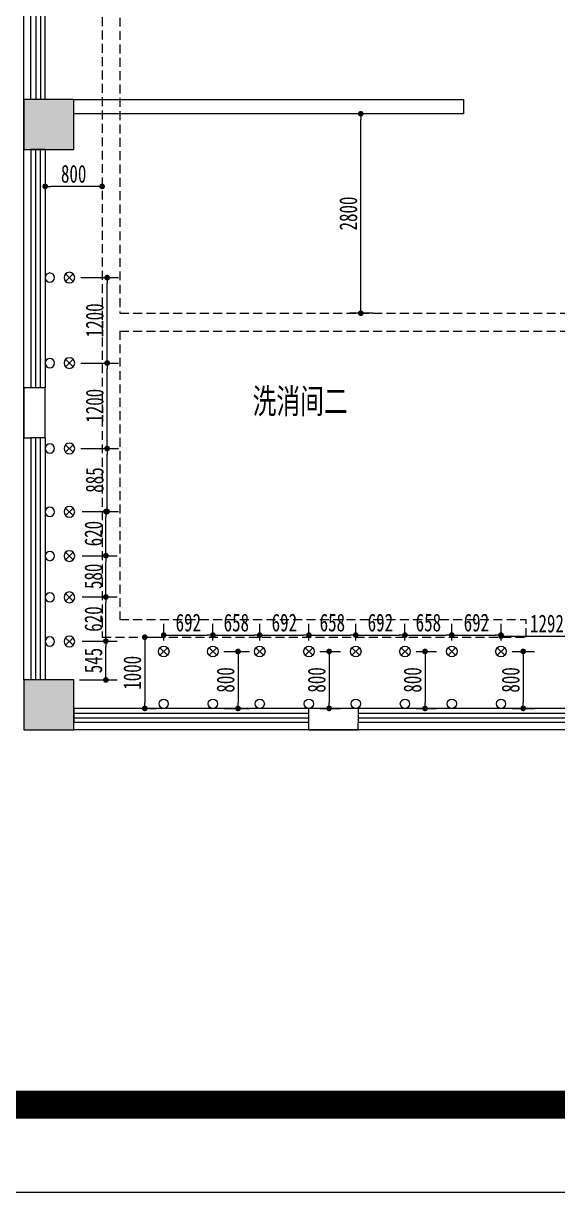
# Model space of a CAD drawing. Header units: inches. Extents: x -584 to 1446124, y -108140 to 99637.
# Drawn here: x 1323127 to 1330638, y -106676 to -90256 of the extents above; entities that cross this region are included whole.
import ezdxf

# ---------------------------------------------------------------- set-up
doc = ezdxf.new("R2010")
doc.units = ezdxf.units.IN
doc.header["$MEASUREMENT"] = 0
doc.linetypes.add('HIDDEN', pattern=[0.375, 0.25, -0.125])
for name, color, linetype in [('COLUMN', 6, 'Continuous'), ('WALL', 7, 'Continuous'), ('WINDOW', 3, 'Continuous'), ('供排水', 4, 'Continuous'), ('外框', 7, 'Continuous'), ('电位', 1, 'Continuous')]:
    doc.layers.add(name, color=color, linetype=linetype)
doc.styles.get("Standard").update_dxf_attribs({"font": '', "width": 0.7, "height": 250})
doc.styles.get('Standard').set_extended_font_data('NSimSun')
doc.dimstyles.new('电路', dxfattribs={"dimscale": 80, "dimtxt": 2.5, "dimasz": 1, "dimexe": 2, "dimexo": 1, "dimtad": 1, "dimdec": 0, "dimtxsty": 'Standard', "dimblk": 'DOT', "dimcen": 1, "dimclrd": 6, "dimclre": 6, "dimclrt": 6, "dimadec": 0, "dimazin": 0, "dimtfac": 1, "dimtdec": 0, "dimtmove": 0, "dimatfit": 3, "dimfxl": 0, "dimarcsym": 0})

# ---------------------------------------------------------------- blocks, each defined once
blk = doc.blocks.new('$TCHSYS$WIN2D')
for p, q in [((-0.5, 0.5), (0.5, 0.5)), ((-0.5, 0.5), (-0.5, -0.5)), ((0.5, 0.5), (0.5, -0.5)), ((0.5, 0.1667), (-0.5, 0.1667)), ((0.5, -0.1667), (-0.5, -0.1667)), ((-0.5, -0.5), (0.5, -0.5))]:
    blk.add_line(p, q)
blk = doc.blocks.new('_FZH')
at = {"layer": 'WALL'}
blk.add_lwpolyline([(-0.5, -0.5), (0.5, -0.5), (0.5, 0.5), (-0.5, 0.5)], close=True, dxfattribs=at)
blk.add_solid([(-0.5, -0.5), (0.5, -0.5), (-0.5, 0.5), (0.5, 0.5)], dxfattribs=at)
blk = doc.blocks.new('A$C4B041D0B')
at = {"layer": '供排水', "color": 14}
for p, q in [((393, 128), (287, 22)), ((287, 128), (393, 22))]:
    blk.add_line(p, q, dxfattribs=at)
at = {"layer": '供排水'}
for centre, radius in [((65, 75), 65.2), ((340, 75), 75)]:
    blk.add_circle(centre, radius, dxfattribs=at)
blk = doc.blocks.new('_DOT')
at = {"color": 0, "linetype": 'ByBlock'}
blk.add_line((-0.5, 0), (-1, 0), dxfattribs=at)
at = {"color": 0, "linetype": 'ByBlock', "const_width": 0.5}
blk.add_lwpolyline([(-0.25, 0, 1), (0.25, 0, 1)], format="xyb", close=True, dxfattribs=at)
blk = doc.blocks.new('*D676')
at = {"layer": 'Defpoints', "color": 0, "transparency": 16777216}
for p in [(1323874, -98931), (1324287, -98931), (1323834, -99476)]:
    blk.add_point(p, dxfattribs=at)
at = {"layer": '电位', "color": 6, "lineweight": -2, "transparency": 16777216}
for p, q in [((1323954, -98931), (1324447, -98931)), ((1324287, -99396), (1324287, -99011)), ((1323914, -99476), (1324447, -99476))]:
    blk.add_line(p, q, dxfattribs=at)
at = {"layer": '电位', "color": 6, "lineweight": -2, "transparency": 16777216, "xscale": 80, "yscale": 80, "zscale": 80}
for p, rotation in [((1324287, -98931), 90), ((1324287, -99476), 270)]:
    blk.add_blockref('_DOT', p, dxfattribs=dict(at, rotation=rotation))
at = {"layer": '电位', "color": 6, "transparency": 16777216, "insert": (1324112, -99204), "char_height": 250, "attachment_point": 5, "rotation": 90}
blk.add_mtext('545', dxfattribs=at)
blk = doc.blocks.new('*D677')
at = {"layer": 'Defpoints', "color": 0, "transparency": 16777216}
for p in [(1323874, -98311), (1324287, -98311), (1323874, -98931)]:
    blk.add_point(p, dxfattribs=at)
at = {"layer": '电位', "color": 6, "lineweight": -2, "transparency": 16777216}
for p, q in [((1323954, -98311), (1324447, -98311)), ((1324287, -98851), (1324287, -98391)), ((1323954, -98931), (1324447, -98931))]:
    blk.add_line(p, q, dxfattribs=at)
at = {"layer": '电位', "color": 6, "lineweight": -2, "transparency": 16777216, "xscale": 80, "yscale": 80, "zscale": 80}
for p, rotation in [((1324287, -98311), 90), ((1324287, -98931), 270)]:
    blk.add_blockref('_DOT', p, dxfattribs=dict(at, rotation=rotation))
at = {"layer": '电位', "color": 6, "transparency": 16777216, "insert": (1324112, -98621), "char_height": 250, "attachment_point": 5, "rotation": 90}
blk.add_mtext('620', dxfattribs=at)
blk = doc.blocks.new('*D678')
at = {"layer": 'Defpoints', "color": 0, "transparency": 16777216}
for p in [(1323874, -97731), (1324287, -97731), (1323874, -98311)]:
    blk.add_point(p, dxfattribs=at)
at = {"layer": '电位', "color": 6, "lineweight": -2, "transparency": 16777216}
for p, q in [((1323954, -97731), (1324447, -97731)), ((1324287, -98231), (1324287, -97811)), ((1323954, -98311), (1324447, -98311))]:
    blk.add_line(p, q, dxfattribs=at)
at = {"layer": '电位', "color": 6, "lineweight": -2, "transparency": 16777216, "xscale": 80, "yscale": 80, "zscale": 80}
for p, rotation in [((1324287, -97731), 90), ((1324287, -98311), 270)]:
    blk.add_blockref('_DOT', p, dxfattribs=dict(at, rotation=rotation))
at = {"layer": '电位', "color": 6, "transparency": 16777216, "insert": (1324112, -98021), "char_height": 250, "attachment_point": 5, "rotation": 90}
blk.add_mtext('580', dxfattribs=at)
blk = doc.blocks.new('*D679')
at = {"layer": 'Defpoints', "color": 0, "transparency": 16777216}
for p in [(1323874, -97111), (1324287, -97111), (1323874, -97731)]:
    blk.add_point(p, dxfattribs=at)
at = {"layer": '电位', "color": 6, "lineweight": -2, "transparency": 16777216}
for p, q in [((1323954, -97111), (1324447, -97111)), ((1324287, -97651), (1324287, -97191)), ((1323954, -97731), (1324447, -97731))]:
    blk.add_line(p, q, dxfattribs=at)
at = {"layer": '电位', "color": 6, "lineweight": -2, "transparency": 16777216, "xscale": 80, "yscale": 80, "zscale": 80}
for p, rotation in [((1324287, -97111), 90), ((1324287, -97731), 270)]:
    blk.add_blockref('_DOT', p, dxfattribs=dict(at, rotation=rotation))
at = {"layer": '电位', "color": 6, "transparency": 16777216, "insert": (1324112, -97421), "char_height": 250, "attachment_point": 5, "rotation": 90}
blk.add_mtext('620', dxfattribs=at)
blk = doc.blocks.new('*D680')
at = {"layer": 'Defpoints', "color": 0, "transparency": 16777216}
for p in [(1323854, -96226), (1324305, -96226), (1323874, -97111)]:
    blk.add_point(p, dxfattribs=at)
at = {"layer": '电位', "color": 6, "lineweight": -2, "transparency": 16777216}
for p, q in [((1323934, -96226), (1324465, -96226)), ((1324305, -97031), (1324305, -96306)), ((1323954, -97111), (1324465, -97111))]:
    blk.add_line(p, q, dxfattribs=at)
at = {"layer": '电位', "color": 6, "lineweight": -2, "transparency": 16777216, "xscale": 80, "yscale": 80, "zscale": 80}
for p, rotation in [((1324305, -96226), 90), ((1324305, -97111), 270)]:
    blk.add_blockref('_DOT', p, dxfattribs=dict(at, rotation=rotation))
at = {"layer": '电位', "color": 6, "transparency": 16777216, "insert": (1324130, -96669), "char_height": 250, "attachment_point": 5, "rotation": 90}
blk.add_mtext('885', dxfattribs=at)
blk = doc.blocks.new('*D681')
at = {"layer": 'Defpoints', "color": 0, "transparency": 16777216}
for p in [(1323854, -95026), (1324305, -95026), (1323854, -96226)]:
    blk.add_point(p, dxfattribs=at)
at = {"layer": '电位', "color": 6, "lineweight": -2, "transparency": 16777216}
for p, q in [((1323934, -95026), (1324465, -95026)), ((1324305, -96146), (1324305, -95106)), ((1323934, -96226), (1324465, -96226))]:
    blk.add_line(p, q, dxfattribs=at)
at = {"layer": '电位', "color": 6, "lineweight": -2, "transparency": 16777216, "xscale": 80, "yscale": 80, "zscale": 80}
for p, rotation in [((1324305, -95026), 90), ((1324305, -96226), 270)]:
    blk.add_blockref('_DOT', p, dxfattribs=dict(at, rotation=rotation))
at = {"layer": '电位', "color": 6, "transparency": 16777216, "insert": (1324130, -95626), "char_height": 250, "attachment_point": 5, "rotation": 90}
blk.add_mtext('1200', dxfattribs=at)
blk = doc.blocks.new('*D682')
at = {"layer": 'Defpoints', "color": 0, "transparency": 16777216}
for p in [(1323854, -93826), (1324305, -93826), (1323854, -95026)]:
    blk.add_point(p, dxfattribs=at)
at = {"layer": '电位', "color": 6, "lineweight": -2, "transparency": 16777216}
for p, q in [((1323934, -93826), (1324465, -93826)), ((1324305, -94946), (1324305, -93906)), ((1323934, -95026), (1324465, -95026))]:
    blk.add_line(p, q, dxfattribs=at)
at = {"layer": '电位', "color": 6, "lineweight": -2, "transparency": 16777216, "xscale": 80, "yscale": 80, "zscale": 80}
for p, rotation in [((1324305, -93826), 90), ((1324305, -95026), 270)]:
    blk.add_blockref('_DOT', p, dxfattribs=dict(at, rotation=rotation))
at = {"layer": '电位', "color": 6, "transparency": 16777216, "insert": (1324130, -94426), "char_height": 250, "attachment_point": 5, "rotation": 90}
blk.add_mtext('1200', dxfattribs=at)
blk = doc.blocks.new('A$C561D5FAB')
at = {"layer": '供排水', "color": 14}
for p, q in [((128, 22), (22, 128)), ((128, 128), (22, 22))]:
    blk.add_line(p, q, dxfattribs=at)
at = {"layer": '供排水'}
blk.add_circle((75, 75), 75, dxfattribs=at)
blk = doc.blocks.new('*D743')
at = {"layer": 'Defpoints', "color": 0, "transparency": 16777216}
for p in [(1325792, -98847), (1325100, -99001), (1325792, -99001)]:
    blk.add_point(p, dxfattribs=at)
at = {"layer": '电位', "color": 6, "lineweight": -2, "transparency": 16777216}
for p, q in [((1325100, -98921), (1325100, -98687)), ((1325180, -98847), (1325712, -98847)), ((1325792, -98921), (1325792, -98687))]:
    blk.add_line(p, q, dxfattribs=at)
at = {"layer": '电位', "color": 6, "lineweight": -2, "transparency": 16777216, "xscale": 80, "yscale": 80, "zscale": 80, "rotation": 180}
blk.add_blockref('_DOT', (1325100, -98847), dxfattribs=at)
at = {"layer": '电位', "color": 6, "lineweight": -2, "transparency": 16777216, "xscale": 80, "yscale": 80, "zscale": 80}
blk.add_blockref('_DOT', (1325792, -98847), dxfattribs=at)
at = {"layer": '电位', "color": 6, "transparency": 16777216, "insert": (1325446, -98672), "char_height": 250, "attachment_point": 5}
blk.add_mtext('692', dxfattribs=at)
blk = doc.blocks.new('*D744')
at = {"layer": 'Defpoints', "color": 0, "transparency": 16777216}
for p in [(1326450, -98847), (1325792, -99001), (1326450, -99001)]:
    blk.add_point(p, dxfattribs=at)
at = {"layer": '电位', "color": 6, "lineweight": -2, "transparency": 16777216}
for p, q in [((1325792, -98921), (1325792, -98687)), ((1325872, -98847), (1326370, -98847)), ((1326450, -98921), (1326450, -98687))]:
    blk.add_line(p, q, dxfattribs=at)
at = {"layer": '电位', "color": 6, "lineweight": -2, "transparency": 16777216, "xscale": 80, "yscale": 80, "zscale": 80, "rotation": 180}
blk.add_blockref('_DOT', (1325792, -98847), dxfattribs=at)
at = {"layer": '电位', "color": 6, "lineweight": -2, "transparency": 16777216, "xscale": 80, "yscale": 80, "zscale": 80}
blk.add_blockref('_DOT', (1326450, -98847), dxfattribs=at)
at = {"layer": '电位', "color": 6, "transparency": 16777216, "insert": (1326121, -98672), "char_height": 250, "attachment_point": 5}
blk.add_mtext('658', dxfattribs=at)
blk = doc.blocks.new('*D745')
at = {"layer": 'Defpoints', "color": 0, "transparency": 16777216}
for p in [(1327142, -98847), (1326450, -99001), (1327142, -99001)]:
    blk.add_point(p, dxfattribs=at)
at = {"layer": '电位', "color": 6, "lineweight": -2, "transparency": 16777216}
for p, q in [((1326450, -98921), (1326450, -98687)), ((1326530, -98847), (1327062, -98847)), ((1327142, -98921), (1327142, -98687))]:
    blk.add_line(p, q, dxfattribs=at)
at = {"layer": '电位', "color": 6, "lineweight": -2, "transparency": 16777216, "xscale": 80, "yscale": 80, "zscale": 80, "rotation": 180}
blk.add_blockref('_DOT', (1326450, -98847), dxfattribs=at)
at = {"layer": '电位', "color": 6, "lineweight": -2, "transparency": 16777216, "xscale": 80, "yscale": 80, "zscale": 80}
blk.add_blockref('_DOT', (1327142, -98847), dxfattribs=at)
at = {"layer": '电位', "color": 6, "transparency": 16777216, "insert": (1326796, -98672), "char_height": 250, "attachment_point": 5}
blk.add_mtext('692', dxfattribs=at)
blk = doc.blocks.new('*D746')
at = {"layer": 'Defpoints', "color": 0, "transparency": 16777216}
for p in [(1327800, -98847), (1327142, -99001), (1327800, -99001)]:
    blk.add_point(p, dxfattribs=at)
at = {"layer": '电位', "color": 6, "lineweight": -2, "transparency": 16777216}
for p, q in [((1327142, -98921), (1327142, -98687)), ((1327222, -98847), (1327720, -98847)), ((1327800, -98921), (1327800, -98687))]:
    blk.add_line(p, q, dxfattribs=at)
at = {"layer": '电位', "color": 6, "lineweight": -2, "transparency": 16777216, "xscale": 80, "yscale": 80, "zscale": 80, "rotation": 180}
blk.add_blockref('_DOT', (1327142, -98847), dxfattribs=at)
at = {"layer": '电位', "color": 6, "lineweight": -2, "transparency": 16777216, "xscale": 80, "yscale": 80, "zscale": 80}
blk.add_blockref('_DOT', (1327800, -98847), dxfattribs=at)
at = {"layer": '电位', "color": 6, "transparency": 16777216, "insert": (1327471, -98672), "char_height": 250, "attachment_point": 5}
blk.add_mtext('658', dxfattribs=at)
blk = doc.blocks.new('*D747')
at = {"layer": 'Defpoints', "color": 0, "transparency": 16777216}
for p in [(1328492, -98847), (1327800, -99001), (1328492, -99001)]:
    blk.add_point(p, dxfattribs=at)
at = {"layer": '电位', "color": 6, "lineweight": -2, "transparency": 16777216}
for p, q in [((1327800, -98921), (1327800, -98687)), ((1327880, -98847), (1328412, -98847)), ((1328492, -98921), (1328492, -98687))]:
    blk.add_line(p, q, dxfattribs=at)
at = {"layer": '电位', "color": 6, "lineweight": -2, "transparency": 16777216, "xscale": 80, "yscale": 80, "zscale": 80, "rotation": 180}
blk.add_blockref('_DOT', (1327800, -98847), dxfattribs=at)
at = {"layer": '电位', "color": 6, "lineweight": -2, "transparency": 16777216, "xscale": 80, "yscale": 80, "zscale": 80}
blk.add_blockref('_DOT', (1328492, -98847), dxfattribs=at)
at = {"layer": '电位', "color": 6, "transparency": 16777216, "insert": (1328146, -98672), "char_height": 250, "attachment_point": 5}
blk.add_mtext('692', dxfattribs=at)
blk = doc.blocks.new('*D748')
at = {"layer": 'Defpoints', "color": 0, "transparency": 16777216}
for p in [(1329150, -98847), (1328492, -99001), (1329150, -99001)]:
    blk.add_point(p, dxfattribs=at)
at = {"layer": '电位', "color": 6, "lineweight": -2, "transparency": 16777216}
for p, q in [((1328492, -98921), (1328492, -98687)), ((1328572, -98847), (1329070, -98847)), ((1329150, -98921), (1329150, -98687))]:
    blk.add_line(p, q, dxfattribs=at)
at = {"layer": '电位', "color": 6, "lineweight": -2, "transparency": 16777216, "xscale": 80, "yscale": 80, "zscale": 80, "rotation": 180}
blk.add_blockref('_DOT', (1328492, -98847), dxfattribs=at)
at = {"layer": '电位', "color": 6, "lineweight": -2, "transparency": 16777216, "xscale": 80, "yscale": 80, "zscale": 80}
blk.add_blockref('_DOT', (1329150, -98847), dxfattribs=at)
at = {"layer": '电位', "color": 6, "transparency": 16777216, "insert": (1328821, -98672), "char_height": 250, "attachment_point": 5}
blk.add_mtext('658', dxfattribs=at)
blk = doc.blocks.new('*D749')
at = {"layer": 'Defpoints', "color": 0, "transparency": 16777216}
for p in [(1329842, -98847), (1329150, -99001), (1329842, -99001)]:
    blk.add_point(p, dxfattribs=at)
at = {"layer": '电位', "color": 6, "lineweight": -2, "transparency": 16777216}
for p, q in [((1329150, -98921), (1329150, -98687)), ((1329230, -98847), (1329762, -98847)), ((1329842, -98921), (1329842, -98687))]:
    blk.add_line(p, q, dxfattribs=at)
at = {"layer": '电位', "color": 6, "lineweight": -2, "transparency": 16777216, "xscale": 80, "yscale": 80, "zscale": 80, "rotation": 180}
blk.add_blockref('_DOT', (1329150, -98847), dxfattribs=at)
at = {"layer": '电位', "color": 6, "lineweight": -2, "transparency": 16777216, "xscale": 80, "yscale": 80, "zscale": 80}
blk.add_blockref('_DOT', (1329842, -98847), dxfattribs=at)
at = {"layer": '电位', "color": 6, "transparency": 16777216, "insert": (1329496, -98672), "char_height": 250, "attachment_point": 5}
blk.add_mtext('692', dxfattribs=at)
blk = doc.blocks.new('*D750')
at = {"layer": 'Defpoints', "color": 0, "transparency": 16777216}
for p in [(1329842, -99001), (1331134, -98860), (1331134, -99876)]:
    blk.add_point(p, dxfattribs=at)
at = {"layer": '电位', "color": 6, "lineweight": -2, "transparency": 16777216}
for p, q in [((1329842, -98921), (1329842, -98700)), ((1331134, -99796), (1331134, -98700)), ((1329922, -98860), (1331054, -98860))]:
    blk.add_line(p, q, dxfattribs=at)
at = {"layer": '电位', "color": 6, "lineweight": -2, "transparency": 16777216, "xscale": 80, "yscale": 80, "zscale": 80, "rotation": 180}
blk.add_blockref('_DOT', (1329842, -98860), dxfattribs=at)
at = {"layer": '电位', "color": 6, "lineweight": -2, "transparency": 16777216, "xscale": 80, "yscale": 80, "zscale": 80}
blk.add_blockref('_DOT', (1331134, -98860), dxfattribs=at)
at = {"layer": '电位', "color": 6, "transparency": 16777216, "insert": (1330488, -98685), "char_height": 250, "attachment_point": 5}
blk.add_mtext('1292', dxfattribs=at)
blk = doc.blocks.new('*D751')
at = {"layer": 'Defpoints', "color": 0, "transparency": 16777216}
for p in [(1324820, -98876), (1324820, -99876), (1324834, -99876)]:
    blk.add_point(p, dxfattribs=at)
at = {"layer": '电位', "color": 6, "lineweight": -2, "transparency": 16777216}
for p, q in [((1324834, -98956), (1324834, -99796)), ((1324900, -98876), (1324994, -98876)), ((1324900, -99876), (1324994, -99876))]:
    blk.add_line(p, q, dxfattribs=at)
at = {"layer": '电位', "color": 6, "lineweight": -2, "transparency": 16777216, "xscale": 80, "yscale": 80, "zscale": 80}
for p, rotation in [((1324834, -98876), 90), ((1324834, -99876), 270)]:
    blk.add_blockref('_DOT', p, dxfattribs=dict(at, rotation=rotation))
at = {"layer": '电位', "color": 6, "transparency": 16777216, "insert": (1324659, -99376), "char_height": 250, "attachment_point": 5, "rotation": 90}
blk.add_mtext('1000', dxfattribs=at)
blk = doc.blocks.new('*D752')
at = {"layer": 'Defpoints', "color": 0, "transparency": 16777216}
for p in [(1323434, -92535), (1323434, -92545), (1324234, -92535)]:
    blk.add_point(p, dxfattribs=at)
at = {"layer": '电位', "color": 6, "lineweight": -2, "transparency": 16777216}
for p, q in [((1324154, -92545), (1323514, -92545)), ((1323434, -92615), (1323434, -92705)), ((1324234, -92615), (1324234, -92705))]:
    blk.add_line(p, q, dxfattribs=at)
at = {"layer": '电位', "color": 6, "lineweight": -2, "transparency": 16777216, "xscale": 80, "yscale": 80, "zscale": 80, "rotation": 180}
blk.add_blockref('_DOT', (1323434, -92545), dxfattribs=at)
at = {"layer": '电位', "color": 6, "lineweight": -2, "transparency": 16777216, "xscale": 80, "yscale": 80, "zscale": 80}
blk.add_blockref('_DOT', (1324234, -92545), dxfattribs=at)
at = {"layer": '电位', "color": 6, "transparency": 16777216, "insert": (1323834, -92370), "char_height": 250, "attachment_point": 5}
blk.add_mtext('800', dxfattribs=at)
blk = doc.blocks.new('*D758')
at = {"layer": 'Defpoints', "color": 0, "transparency": 16777216}
for p in [(1327871, -91526), (1328121, -91526), (1328121, -94326)]:
    blk.add_point(p, dxfattribs=at)
at = {"layer": '电位', "color": 6, "lineweight": -2, "transparency": 16777216}
for p, q in [((1328041, -91526), (1327711, -91526)), ((1327871, -94246), (1327871, -91606)), ((1328041, -94326), (1327711, -94326))]:
    blk.add_line(p, q, dxfattribs=at)
at = {"layer": '电位', "color": 6, "lineweight": -2, "transparency": 16777216, "xscale": 80, "yscale": 80, "zscale": 80}
for p, rotation in [((1327871, -91526), 90), ((1327871, -94326), 270)]:
    blk.add_blockref('_DOT', p, dxfattribs=dict(at, rotation=rotation))
at = {"layer": '电位', "color": 6, "transparency": 16777216, "insert": (1327696, -92926), "char_height": 250, "attachment_point": 5, "rotation": 90}
blk.add_mtext('2800', dxfattribs=at)
blk = doc.blocks.new('*D759')
at = {"layer": 'Defpoints', "color": 0, "transparency": 16777216}
for p in [(1325867, -99076), (1325867, -99876), (1326145, -99876)]:
    blk.add_point(p, dxfattribs=at)
at = {"layer": '电位', "color": 6, "lineweight": -2, "transparency": 16777216}
for p, q in [((1325947, -99076), (1326305, -99076)), ((1326145, -99156), (1326145, -99796)), ((1325947, -99876), (1326305, -99876))]:
    blk.add_line(p, q, dxfattribs=at)
at = {"layer": '电位', "color": 6, "lineweight": -2, "transparency": 16777216, "xscale": 80, "yscale": 80, "zscale": 80}
for p, rotation in [((1326145, -99076), 90), ((1326145, -99876), 270)]:
    blk.add_blockref('_DOT', p, dxfattribs=dict(at, rotation=rotation))
at = {"layer": '电位', "color": 6, "transparency": 16777216, "insert": (1325970, -99476), "char_height": 250, "attachment_point": 5, "rotation": 90}
blk.add_mtext('800', dxfattribs=at)
blk = doc.blocks.new('*D760')
at = {"layer": 'Defpoints', "color": 0, "transparency": 16777216}
for p in [(1327217, -99076), (1327217, -99876), (1327426, -99876)]:
    blk.add_point(p, dxfattribs=at)
at = {"layer": '电位', "color": 6, "lineweight": -2, "transparency": 16777216}
for p, q in [((1327297, -99076), (1327586, -99076)), ((1327426, -99156), (1327426, -99796)), ((1327297, -99876), (1327586, -99876))]:
    blk.add_line(p, q, dxfattribs=at)
at = {"layer": '电位', "color": 6, "lineweight": -2, "transparency": 16777216, "xscale": 80, "yscale": 80, "zscale": 80}
for p, rotation in [((1327426, -99076), 90), ((1327426, -99876), 270)]:
    blk.add_blockref('_DOT', p, dxfattribs=dict(at, rotation=rotation))
at = {"layer": '电位', "color": 6, "transparency": 16777216, "insert": (1327251, -99476), "char_height": 250, "attachment_point": 5, "rotation": 90}
blk.add_mtext('800', dxfattribs=at)
blk = doc.blocks.new('*D761')
at = {"layer": 'Defpoints', "color": 0, "transparency": 16777216}
for p in [(1328567, -99076), (1328567, -99876), (1328774, -99876)]:
    blk.add_point(p, dxfattribs=at)
at = {"layer": '电位', "color": 6, "lineweight": -2, "transparency": 16777216}
for p, q in [((1328647, -99076), (1328934, -99076)), ((1328774, -99156), (1328774, -99796)), ((1328647, -99876), (1328934, -99876))]:
    blk.add_line(p, q, dxfattribs=at)
at = {"layer": '电位', "color": 6, "lineweight": -2, "transparency": 16777216, "xscale": 80, "yscale": 80, "zscale": 80}
for p, rotation in [((1328774, -99076), 90), ((1328774, -99876), 270)]:
    blk.add_blockref('_DOT', p, dxfattribs=dict(at, rotation=rotation))
at = {"layer": '电位', "color": 6, "transparency": 16777216, "insert": (1328599, -99476), "char_height": 250, "attachment_point": 5, "rotation": 90}
blk.add_mtext('800', dxfattribs=at)
blk = doc.blocks.new('*D762')
at = {"layer": 'Defpoints', "color": 0, "transparency": 16777216}
for p in [(1329917, -99076), (1329917, -99876), (1330154, -99876)]:
    blk.add_point(p, dxfattribs=at)
at = {"layer": '电位', "color": 6, "lineweight": -2, "transparency": 16777216}
for p, q in [((1329997, -99076), (1330314, -99076)), ((1330154, -99156), (1330154, -99796)), ((1329997, -99876), (1330314, -99876))]:
    blk.add_line(p, q, dxfattribs=at)
at = {"layer": '电位', "color": 6, "lineweight": -2, "transparency": 16777216, "xscale": 80, "yscale": 80, "zscale": 80}
for p, rotation in [((1330154, -99076), 90), ((1330154, -99876), 270)]:
    blk.add_blockref('_DOT', p, dxfattribs=dict(at, rotation=rotation))
at = {"layer": '电位', "color": 6, "transparency": 16777216, "insert": (1329979, -99476), "char_height": 250, "attachment_point": 5, "rotation": 90}
blk.add_mtext('800', dxfattribs=at)

msp = doc.modelspace()

# ---------------------------------------------------------------- linework, layer by layer
for p, q in [((1323134.2, -99476.2), (1323134.2, -71657.4)), ((1343334.2, -100176.2), (1323834.2, -100176.2))]:
    msp.add_line(p, q)
at = {"layer": 'COLUMN'}
for p, q in [((1323234.2, -95376.2), (1323134.2, -95376.2)), ((1323134.2, -95376.2), (1323134.2, -96076.2)), ((1323434.2, -96076.2), (1323434.2, -95376.2)), ((1323134.2, -96076.2), (1323234.2, -96076.2)), ((1327834.2, -99876.2), (1327134.2, -99876.2)), ((1327134.2, -100076.2), (1327134.2, -100176.2)), ((1327834.2, -100176.2), (1327834.2, -100076.2)), ((1327134.2, -100176.2), (1327834.2, -100176.2))]:
    msp.add_line(p, q, dxfattribs=at)
at = {"layer": 'WALL'}
for p, q in [((1323834.2, -91326.2), (1329314.7, -91326.2)), ((1329314.7, -91326.2), (1329314.7, -91526.2)), ((1329314.7, -91526.2), (1323834.2, -91526.2))]:
    msp.add_line(p, q, dxfattribs=at)
at = {"layer": '供排水', "linetype": 'HIDDEN', "ltscale": 500}
for p, q in [((1324234.2, -71981.3), (1324234.2, -98876.2)), ((1324484.2, -72176.6), (1324484.2, -94326.2)), ((1324484.2, -94326.2), (1335097.8, -94326.2)), ((1324484.2, -94576.2), (1335097.8, -94576.2)), ((1324484.2, -94576.2), (1324484.2, -98626.2)), ((1324484.2, -98626.2), (1330197, -98626.2)), ((1330197, -98876.2), (1330197, -98626.2)), ((1324234.2, -98876.2), (1330197, -98876.2))]:
    msp.add_line(p, q, dxfattribs=at)
at = {"layer": '供排水'}
for centre in [(1325099.8, -99811), (1325791.7, -99811), (1326449.8, -99811), (1327141.7, -99811), (1327799.8, -99811), (1328491.7, -99811), (1329149.8, -99811), (1329841.7, -99811)]:
    msp.add_circle(centre, 65.2, dxfattribs=at)
at = {"layer": '外框', "lineweight": -2}
msp.add_line((1446123.6, -106675.9), (1312186.2, -106675.9), dxfattribs=at)
at = {"layer": '外框', "lineweight": -2, "const_width": 391.5}
msp.add_lwpolyline([(1317389.8, -105440.5), (1440720.9, -105440.5, 0.4142136), (1444636.1, -101525.2), (1444636.1, -18002.4, 0.4142136), (1440720.9, -14087.1), (1317389.8, -14087.1, 0.4142136), (1313474.6, -18002.4), (1313474.6, -101525.2, 0.4142136)], format="xyb", close=True, dxfattribs=at)

# ---------------------------------------------------------------- block references
at = {"layer": 'COLUMN', "xscale": 700, "yscale": 700, "zscale": 700}
for p in [(1323484.2, -91676.2), (1323484.2, -99826.2)]:
    msp.add_blockref('_FZH', p, dxfattribs=at)
at = {"layer": 'WINDOW', "yscale": -200, "rotation": 90}
for p, xscale, zscale in [((1323334.2, -89676.2), 3300, 3300), ((1323334.2, -93701.2), -3350, -3350), ((1323334.2, -97776.2), -3400, -3400)]:
    msp.add_blockref('$TCHSYS$WIN2D', p, dxfattribs=dict(at, xscale=xscale, zscale=zscale))
at = {"layer": 'WINDOW', "xscale": -3300, "yscale": 200, "zscale": -3300}
for p in [(1325484.2, -99976.2), (1329484.2, -99976.2)]:
    msp.add_blockref('$TCHSYS$WIN2D', p, dxfattribs=at)
at = {"layer": '供排水', "xscale": -1, "rotation": 180}
for p in [(1323434.2, -93751.2), (1323434.2, -94951.2), (1323434.2, -96151.2), (1323434.2, -97041.2), (1323434.2, -97661.2), (1323434.2, -98241.2), (1323434.2, -98861.2)]:
    msp.add_blockref('A$C4B041D0B', p, dxfattribs=at)
at = {"layer": '电位', "rotation": 270}
for p in [(1325024.8, -99001.2), (1325716.7, -99001.2), (1326374.8, -99001.2), (1327066.7, -99001.2), (1327724.8, -99001.2), (1328416.7, -99001.2), (1329074.8, -99001.2), (1329766.7, -99001.2)]:
    msp.add_blockref('A$C561D5FAB', p, dxfattribs=at)

# ---------------------------------------------------------------- texts
at = {"layer": 'WALL', "insert": (1326349.6, -95385.1), "char_height": 350, "width": 2141.102, "attachment_point": 1}
msp.add_mtext('{\\C0;洗消间二}', dxfattribs=at)

# ---------------------------------------------------------------- dimensions: what is measured, and where the dimension line sits
at = {"layer": '电位', "color": 1}
for base, p1, p2, picture, middle in [((1327871.4, -91526.2), (1328120.9, -94326.2), (1328120.9, -91526.2), '*D758', (1327696.4, -92926.2)), ((1324834.2, -99876.2), (1324819.9, -98876.2), (1324819.9, -99876.2), '*D751', (1324659.2, -99376.2)), ((1326145.1, -99876.2), (1325866.7, -99076.2), (1325866.7, -99876.2), '*D759', (1325970.1, -99476.2)), ((1327425.8, -99876.2), (1327216.7, -99076.2), (1327216.7, -99876.2), '*D760', (1327250.8, -99476.2)), ((1328773.6, -99876.2), (1328566.7, -99076.2), (1328566.7, -99876.2), '*D761', (1328598.6, -99476.2)), ((1330154.4, -99876.2), (1329916.7, -99076.2), (1329916.7, -99876.2), '*D762', (1329979.4, -99476.2))]:
    dim = msp.add_linear_dim(base=base, p1=p1, p2=p2, angle=90, dimstyle='电路', dxfattribs=at)
    dim.commit()
    dim.dimension.update_dxf_attribs({"geometry": picture, "text_midpoint": middle})
for base, p1, p2, picture, middle in [((1323434.2, -92545.4), (1324234.2, -92535.3), (1323434.2, -92535.3), '*D752', (1323834.2, -92370.4)), ((1325791.7, -98846.6), (1325099.8, -99001.2), (1325791.7, -99001.2), '*D743', (1325445.7, -98671.6))]:
    dim = msp.add_linear_dim(base=base, p1=p1, p2=p2, dimstyle='电路', dxfattribs=at)
    dim.commit()
    dim.dimension.update_dxf_attribs({"geometry": picture, "text_midpoint": middle})
for base, p1, p2, override, picture, middle in [((1324304.7, -93826.2), (1323854.2, -95026.2), (1323854.2, -93826.2), {"dimtmove": 1, "dimfxl": 6, "dimfxlon": 1}, '*D682', (1324129.7, -94426.2)), ((1324304.7, -95026.2), (1323854.2, -96226.2), (1323854.2, -95026.2), {"dimtmove": 1, "dimfxl": 6, "dimfxlon": 1}, '*D681', (1324129.7, -95626.2)), ((1324304.7, -96226.2), (1323874.2, -97111.2), (1323854.2, -96226.2), {"dimfxl": 6, "dimfxlon": 1}, '*D680', (1324129.7, -96668.7)), ((1324287.3, -97111.2), (1323874.2, -97731.2), (1323874.2, -97111.2), {"dimtmove": 1, "dimfxl": 6, "dimfxlon": 1}, '*D679', (1324112.3, -97421.2)), ((1324287.3, -97731.2), (1323874.2, -98311.2), (1323874.2, -97731.2), {"dimtmove": 1, "dimfxl": 6, "dimfxlon": 1}, '*D678', (1324112.3, -98021.2)), ((1324287.3, -98311.2), (1323874.2, -98931.2), (1323874.2, -98311.2), {"dimtmove": 1, "dimfxl": 6, "dimfxlon": 1}, '*D677', (1324112.3, -98621.2)), ((1324287.3, -98931.2), (1323834.2, -99476.2), (1323874.2, -98931.2), {"dimfxl": 6, "dimfxlon": 1}, '*D676', (1324112.3, -99203.7))]:
    dim = msp.add_linear_dim(base=base, p1=p1, p2=p2, angle=90, dimstyle='电路', override=override, dxfattribs=at)
    dim.commit()
    dim.dimension.update_dxf_attribs({"geometry": picture, "text_midpoint": middle})
for base, p1, p2, picture, middle in [((1326449.8, -98846.6), (1325791.7, -99001.2), (1326449.8, -99001.2), '*D744', (1326120.7, -98671.6)), ((1327141.7, -98846.6), (1326449.8, -99001.2), (1327141.7, -99001.2), '*D745', (1326795.7, -98671.6)), ((1327799.8, -98846.6), (1327141.7, -99001.2), (1327799.8, -99001.2), '*D746', (1327470.7, -98671.6)), ((1328491.7, -98846.6), (1327799.8, -99001.2), (1328491.7, -99001.2), '*D747', (1328145.7, -98671.6)), ((1329149.8, -98846.6), (1328491.7, -99001.2), (1329149.8, -99001.2), '*D748', (1328820.7, -98671.6)), ((1329841.7, -98846.6), (1329149.8, -99001.2), (1329841.7, -99001.2), '*D749', (1329495.7, -98671.6)), ((1331134.1792, -98859.8008), (1329841.7193, -99001.1702), (1331134.1792, -99876.1719), '*D750', (1330487.9493, -98684.8008))]:
    dim = msp.add_linear_dim(base=base, p1=p1, p2=p2, dimstyle='电路', override={"dimtmove": 1}, dxfattribs=at)
    dim.commit()
    dim.dimension.update_dxf_attribs({"geometry": picture, "text_midpoint": middle})

doc.saveas('drawing.dxf')
